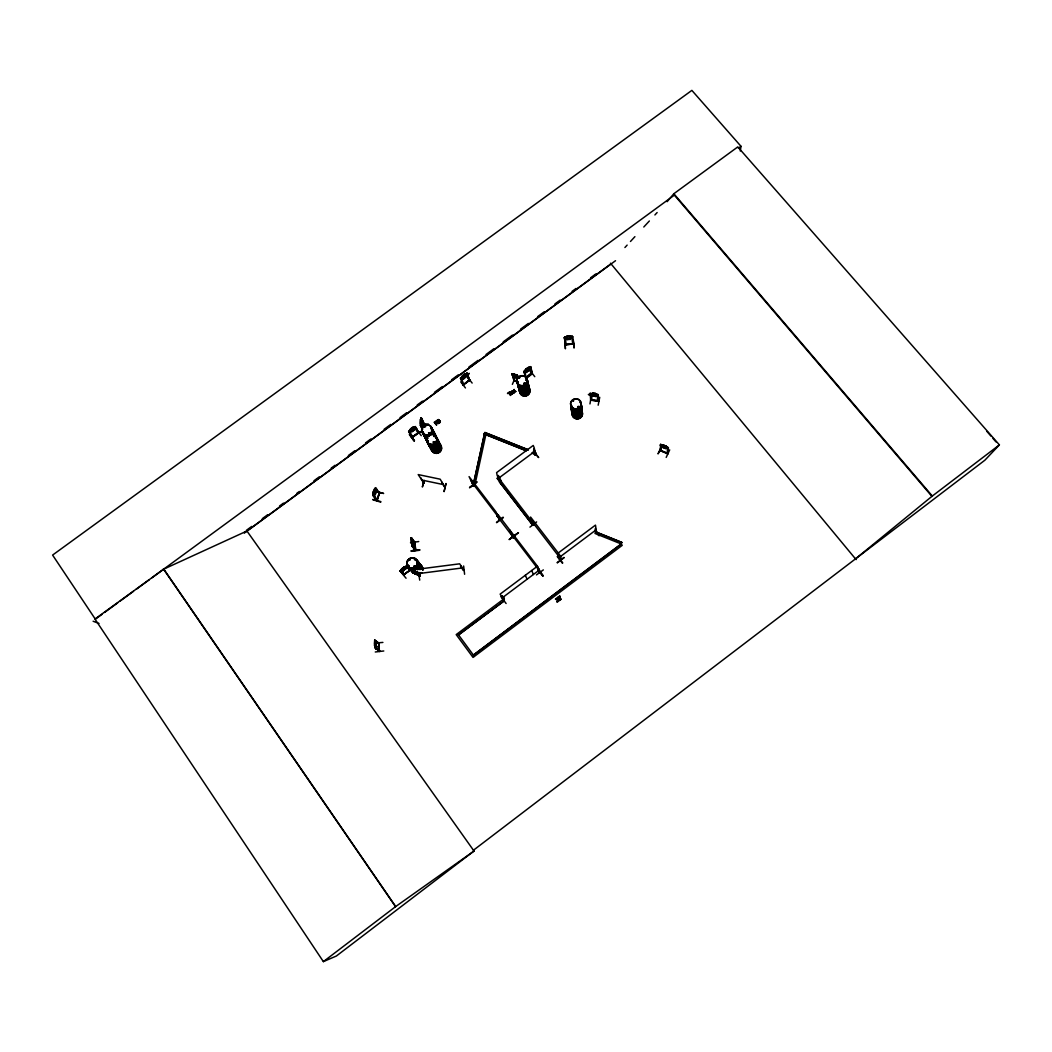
<?xml version="1.0" encoding="UTF-8"?>
<svg xmlns="http://www.w3.org/2000/svg" width="1052" height="1052" viewBox="0 0 1052 1052"><rect width="100%" height="100%" fill="white"/><g stroke="black" fill="none" stroke-linecap="round" stroke-linejoin="round"><path stroke-width="1.5" d="M419.656 432.214L422.93 432.319M419.669 431.885L422.891 431.754L419.656 432.227M573.59 400.733L573.261 400.154M578.718 406.545L578.468 407.413M578.771 407.584L578.482 406.374M579.481 412.673L579.744 411.924M524.133 384.361L525.04 383.244M421.602 420.826L422.128 426.007L421.642 420.892M519.293 377.839L519.425 376.997L519.833 377.694M420.774 425.047L420.642 425.744M429.44 435.633L428.69 436.185M429.44 436.041L429.387 435.633M429.689 432.819C427.914 433.477 429.926 432.333 430.031 432.898M434.423 442.011L434.121 442.787L433.319 442.3M423.969 426.77L424.798 426.468L424.074 426.994M409.78 559.243L409.859 559.73M409.925 559.611L409.333 559.98M414.435 542.372L411.016 537.835L412.226 546.041M414.817 542.806L411.306 537.796M415.224 549.473L415.132 550.064M596.326 532.246C595.892 535.81 595.734 527.854 595.261 528.459M378.615 643.206L374.538 640.26L378.72 643.929L378.654 643.167L379.377 651.517L379.036 643.206L374.604 641.036M379.259 650.78L375.235 647.887L379.233 651.319M379.746 651.306L375.643 647.953M560.782 558.809C558.809 561.124 563.359 555.693 558.967 555.272M539.413 573.064C540.018 575.089 540.215 567.607 537.822 569.145L539.255 573.064M498.385 515.112L497.136 516.243L498.385 515.112L537.191 565.884L540.11 572.814M535.744 454.661C535.034 456.305 535.231 448.56 533.232 445.456L496.61 472.598C496.728 477.74 501.712 480.922 500.068 481.395M535.823 454.569L535.179 455.345L535.81 454.648M504.302 599.627L503.592 599.956M504.381 599.719C503.093 600.784 506.183 597.957 502.093 595.892L501.646 596.589L502.093 595.892M498.556 475.491C496.452 474.741 503.487 480.935 499.529 481.974L532.812 525.29L534.074 524.159L532.812 525.29M667.126 201.682L673.832 193.739L737.781 146.912L999.4 444.891L984.869 460.211L473.453 850.226L474.018 851.029L336.351 956.031L323.372 961.62L94.956 619.049L163.757 569.119L395.697 906.548L474.018 851.029L473.545 850.147M559.191 599.614L559.269 598.417M559.256 599.022L559.243 598.036M668.191 448.862L662.905 447.665L660.367 445.601L660.459 444.575L665.798 445.89L668.349 447.968L667.783 453.833L660.183 450.585L660.682 444.365L661.392 444.667L660.801 450.65M661.918 446.64L658.039 453.885L661.524 446.456M421.878 418.722L421.247 426.823L421.786 418.722L420.905 423.154L421.734 426.152L422.089 420.892M422.562 426.086L421.865 427.796L422.312 419.709M424.035 424.64L424.166 423.93M424.364 424.429L424.35 423.825M428.388 424.035L420.221 423.706M420.629 425.85L420.458 419.419L421.168 419.156M420.721 425.85L420.55 419.432M422.325 429.374L420.405 425.008L422.654 428.664M424.101 424.811L420.826 418.565C421.615 416.25 423.377 422.628 422.746 423.364L421.26 417.723L420.563 419.498M420.826 418.565L421.168 417.841M469.6 379.996L463.038 384.861L463.932 384.545M469.139 380.456L469.626 380.153M373.421 494.795L377.103 500.62L377.431 499.937C373.381 496.505 370.396 492.954 375.354 489.048L375.064 493.585L374.091 494.848L373.605 494.23C372.816 492.757 374.617 485.985 376.458 488.47L375.235 494.572L373.723 496.307M373.144 495.61L373.381 492.139M403.587 574.787C412.739 567.462 411.03 572.906 406.729 565.7L410.517 570.026L403.744 574.826M404.31 574.366L403.876 575.023L400.076 571.065L401.785 568.685L407.006 565.845L404.099 566.975L406.282 567.33L401.785 570.71L401.89 568.751L404.126 566.936L403.6 570.684L400.72 571.775L406.059 578.232M463.288 384.795L469.481 379.825M412.726 437.001L409.241 430.886L408.636 431.346L412.239 437.619L418.854 432.701M417.946 432.674C417.065 427.217 414.015 423.035 408.702 431.622L409.307 432.648L414.343 430.215M666.192 457.396L669.703 449.862M667.139 453.543L667.665 447.363L668.375 447.665L667.744 453.78M667.31 453.162L667.967 453.491L660.446 450.217M440.052 422.457L440.144 420.984M415.685 550.17L414.896 542.319L411.385 537.664M377.208 500.463L379.614 492.691L379.522 493.533M379.562 492.809L376.866 500.463L379.312 492.546M413.041 544.594C412.818 551.458 412.713 536.033 412.963 544.673M559.611 599.43L559.69 597.865M411.293 537.677L411.03 539.808L411.542 539.137M437.198 420.458L437.303 421.155M740.279 151.015L741.002 146.307L691.861 90.38L52.6 555.075L95.364 619.207L101.939 614.394M556.955 599.601L556.639 598.89M559.164 599.548L559.388 600.639L561.15 599.219M374.538 642.548C375.472 633.015 373.644 653.91 375.051 641.615L376.287 645.954L376.064 647.572L374.801 645.376L375.709 648.729L374.801 645.376M559.585 599.364L559.506 600.034L560.9 598.89M589.962 403.915L591.303 396.012M593.538 393.198C590.474 395.394 598.193 395.907 594.459 393.343M595.406 393.33L596.878 395.486L591.434 394.632L592.618 393.001L598.272 394.908M595.669 396.459C578.416 390.989 597.023 398.629 598.299 395.854M597.365 394.684C599.022 392.685 595.84 402.64 598.759 401.022C591.75 399.142 584.873 399.76 598.733 400.825M598.167 405.204L599.732 397.34M589.988 393.619C591.803 392.514 592.631 401.469 590.803 399.944M376.642 500.252L372.816 495.4M402.719 568.277C401.207 571.683 407.558 567.002 403.416 567.633M486.234 432.977L474.662 486.063L473.084 485.774L484.67 432.701L486.313 433.174L484.67 432.701M473.084 485.774L484.735 432.885M372.96 499.384L380.798 501.62M560.611 559.73C557.994 559.388 556.981 549.17 560.887 559.204M380.732 502.12L372.921 499.832M539.242 571.854L537.927 567.607L539.873 571.999M513.1 536.967L513.284 537.769L509.589 529.721M558.494 601.165L557.836 599.706M473.084 484.985L469.074 476.622L496.084 512.022L499.568 519.885M499.726 519.372L499.384 518.925M463.196 375.275L462.854 376.734L463.906 377.116L465.221 375.603L463.879 374.67M444.746 487.352L441.735 482.105M444.983 487.234L440.17 479.186L418.196 474.583L423.864 483.118M444.128 491.573L446.009 483.512L444.062 491.468M473.163 485.288L473.453 485.616M473.834 485.34L473.308 484.814M558.033 601.087L557.507 600.048M420.708 477.7L423.995 483.302M423.956 480.646L422.365 487.01L424.245 480.396M513.087 393.395C514.375 392.777 510.181 389.398 512.797 393.251M579.731 412.121L579.087 412.831M577.798 406.545L578.745 406.782M523.975 383.914L524.724 384.019M523.949 383.664L524.948 383.086M413.883 566.055L414.988 565.621M415.382 566.463L414.501 567.199L414.015 566.397M415.395 566.699L415.119 565.752M434.673 442.603L434.121 441.708M375.59 491.547L383.638 493.467L375.801 491.245M375.419 487.655L379.285 492.638M375.538 488.509L379.351 493.401M375.314 494.598L376.09 491.928M437.264 420.261L437.343 421.195M415.527 550.17L414.514 542.28M461.447 567.449L463.919 570.329M419.38 575.838L420.221 575.72L419.432 575.589M513.047 393.264L511.93 393.895M621.206 543.937L594.998 533.443L595.616 531.812L621.85 542.438L621.219 544.081L473.387 655.08L621.206 543.937L622.219 545.357L473.032 657.421L456.2 634.606L503.277 599.351L504.329 600.771L458.514 634.921L504.329 600.771M514.27 373.907L511.93 374.078L512.232 375.183L517.663 378.089M518.82 376.695L518.899 376.721A5.286 5.036 -15.8 0 0 519.977 385.348A5.286 5.036 -15.8 0 0 527.302 379.93A5.286 5.036 -15.8 0 0 518.912 376.669L518.899 376.708A5.273 5.023 -15.8 0 0 520.004 385.413A5.273 5.023 -15.8 0 0 527.302 380.035A5.273 5.023 -15.8 0 0 518.952 376.774L519.701 376.918M517.716 378.128L515.085 377.234L514.231 373.868M517.058 376.024L515.993 374.683M512.219 373.762L514.559 381.166L512.219 373.762L516.834 374.854L517.663 378.168M515.506 376.984L512.363 384.361M518.899 376.655L519.622 376.892M526.079 369.055L525.448 371.79L528.551 370.291L529.643 367.727L528.288 367.437L525.987 368.989L524.028 371.75L525.987 368.989L530.76 366.78L532.351 373.815L526.408 378.233L524.553 371.027L523.949 371.461L525.829 378.562M535.139 454.346L535.731 452.715L535.139 454.346L532.154 453.162M566.213 345.017L565.424 344.438L573.59 343.57M573.656 344.109L572.788 343.636M484.972 432.49L484.407 434.121L484.972 432.49L528.262 449.743M539.137 571.604L539.886 572.485M532.312 520.424C530.668 518.241 535.218 527.118 533.574 524.619M533.903 524.869L533.482 524.356M660.209 450.519L667.757 453.57M663.141 444.878L661.747 445.956L666.876 448.165L665.798 445.89M663.983 445.364L664.838 445.732C668.059 448.823 660.682 446.456 664.022 445.285M665.587 448.717L660.406 445.522M668.349 447.968L665.758 445.903M660.511 444.707L663.181 444.799M660.682 444.365L661.077 450.282M558.638 597.326L557.678 598.259L557.586 597.418M555.666 599.43L555.417 599.035M440.262 421.944L439.828 422.641M437.75 420.221L438.066 421.195L439.473 420.774M437.698 420.576L439 419.722M421.931 424.048L421.129 422.391M377.103 499.753L373.065 494.69M437.33 420.379L438.5 419.485M578.968 407.216L577.561 407.229M573.564 400.878L573.222 400.26L573.024 401.022M557.271 599.522L556.035 599.101M523.975 383.546L525.093 383.23M414.988 566.633L414.054 566.541M433.187 441.998L434.739 442.195M433.45 441.893L433.976 441.669M428.519 432.701L428.887 433.74M428.729 433.569L429.9 433.253M429.847 433.477L429.913 432.688M512.758 393.119L511.89 393.343M414.343 430.281L416.105 427.664L412.082 431.833M419.472 575.825L416.04 571.88C424.39 578.284 417.841 577.324 413.936 569.711L459.658 563.819L464.142 570.421L460.566 566.147L463.367 570.5M420.235 576.036L419.538 576.141M460.986 379.483C463.708 381.14 476.438 365.281 463.643 378.93L460.934 379.417L460.513 378.339L464.655 373.999M567.909 336.311L567.252 337.955L569.106 338.205L569.895 337.127L568.816 336.127M557.363 597.852L558.349 596.839L559.625 597.602M565.489 344.477L573.564 344.122L572.564 336.469L571.907 336.798M401.89 568.751L400.076 571.065L400.878 570.592M400.667 571.696L403.6 570.684L407.584 566.502M405.914 568.935L407.637 566.568L407.006 565.845M540.123 573.011L537.48 566.173L500.147 594.117L503.698 600.245M409.491 570.026L407.006 567.186M499.963 481.014L500.581 480.593L559.572 557.402M500.568 480.764L499.529 481.974M855.486 558.875L932.322 496.031L999.4 444.891M514.546 375.077L515.953 374.762M566.949 336.232L565.923 338.468L569.671 338.77L571.367 337.863L569.724 335.956L566.936 336.153C560.085 340.059 570.894 333.55 572.696 336.719M418.643 432.648L411.897 437.119L418.854 432.78L415.251 426.468M469.718 380.39L466.996 373.236L466.391 373.684L469.179 380.719M624.914 247.522L627.137 245.103M630.464 241.487L634.908 236.661M643.798 227.008L649.36 220.986M654.909 214.95L657.132 212.543M415.106 549.407L411.753 545.225L415.606 550.354L414.764 542.161M557.941 601.152L556.824 601.744M461.249 377.786L460.434 378.062L463.196 385.085M556.81 599.758L557.402 600.1M465.457 387.951L460.71 381.876M519.412 377.8L516.808 374.867L518.531 377.313L513.494 375.419L514.244 373.986M523.975 383.112L523.935 384.348M409.36 434.594L414.133 440.893L409.623 434.397M429.624 433.266L428.94 433.437M434.502 442.721L433.792 443.01M406.44 566.41L406.729 565.7M439.263 422.97C436.712 422.878 441.038 422.536 439.512 421.129M497.07 478.331L502.08 484.709M497.333 478.121L502.356 484.499M500.989 596.734L506.104 603.493M557.271 556.626L562.412 563.241M557.534 556.429L562.767 562.886M411.279 540.807L412.187 543.516L411.279 541.727M530.155 367.345L530.51 366.635L528.288 367.437M323.372 961.62L395.697 906.548M538.414 570.513L543.095 575.786L537.953 569.145M538.4 568.212L537.69 567.791M559.769 555.035L558.612 555.127M543.332 569.908L536.467 574.892M563.925 557.442L557.165 562.583M557.376 562.846L564.135 557.718M512.771 535.889L511.048 532.378L513.284 537.769M513.034 537.519L513.008 536.928C498.964 546.961 529.366 524.527 514.047 536.047M536.612 521.923L529.945 527.131M400.207 571.091L400.602 570.315L404.099 574.129M412.91 573.09L407.939 566.423L413.002 573.011M403.666 574.734L410.411 569.776M499.121 519.346L497.202 514.231L499.818 519.635M497.662 514.836L496.965 514.415M496.662 522.673L503.395 517.623M496.465 522.41L503.08 517.163M471.125 480.527L470.901 479.751L473.716 485.892L473.242 485.34M473.005 484.735C459.724 495.808 490.377 471.612 469.863 487.457M533.614 449.506C533.627 447.232 535.35 456.081 535.205 455.279M502.304 597.786L539.058 570.263M559.625 557.179L596.142 529.827M559.283 596.037L560.216 597.076L559.717 595.708M424.39 424.732L420.879 417.828M513.784 538.059L515.046 536.941L513.784 538.059L497.07 516.085M498.793 478.081L534.85 451.334M474.018 851.029L246.931 531.01L244.288 532.956L611.015 263.855M524.12 371.685L524.553 371.027M524.356 372.921L529.103 370.712L530.944 367.937M525.671 378.22C535.31 366.74 531.142 381.745 530.155 367.253M525.658 378.339L531.944 373.315M509.681 391.738L507.472 393.54L508.616 393.014L510.483 395.486M509.931 392.054L508.984 392.751L510.851 395.21M511.719 393.224L510.444 392.225L511.798 393.948M512.363 390.805L513.915 391.41L512.363 390.805L513.928 390.989L513.823 389.727L513.928 390.989M534.771 376.669L529.827 370.37M515.782 391.41L514.27 390.936L515.822 391.541M514.349 392.633L514.257 391.357L515.388 391.87M246.431 530.3L251.73 526.421M262.316 518.649L267.616 514.77M279.53 506.025L283.501 503.106M296.743 493.401L299.386 491.455M313.943 480.764L319.243 476.885M331.156 468.14L335.128 465.234M348.37 455.516L354.984 450.664M365.57 442.892L370.869 439M384.112 429.295L390.726 424.429M399.997 417.631L406.611 412.778M417.197 405.007L422.496 401.128M434.41 392.383L442.353 386.557M451.624 379.759L458.238 374.893M468.824 367.122L478.095 360.323M486.037 354.498L493.98 348.672M503.25 341.874L512.508 335.075M520.451 329.25L528.393 323.424M537.664 316.626L544.278 311.76M554.877 303.989L560.164 300.109M572.078 291.365L576.049 288.458M590.619 277.767L595.905 273.888M246.641 531.405L615.538 260.712M467.167 373.46L466.391 373.684M434.344 422.286L437.606 423.167L434.344 422.286L436.435 425.074M436.356 420.813L438.447 423.588L435.028 422.523M438.447 422.654L439.512 422.233M414.133 440.906L409.609 434.266L414.501 440.643M416.421 429.374L421.247 435.659M104.569 612.461L117.719 602.835M120.349 600.902L133.499 591.277M136.142 589.344L149.292 579.705M151.922 577.785L674.371 195.12M738.386 148.214L741.002 146.307M558.007 601.678L556.771 601.691L557.507 601.494M542.753 576.023L537.677 569.356M543.056 575.799L537.822 569.145M438.026 420.156L438.802 419.866M555.811 598.746L556.547 598.457M564.332 337.653L564.516 338.915L567.501 339.757L572.761 337.902M420.484 420.524L421.694 420.142M418.499 432.517L412.239 437.316M467.259 376.892L472.138 383.06M514.034 380.574L517.702 382.27M660.446 450.046L660.827 450.611M463.314 385.032L469.744 380.285L466.996 373.236M163.757 569.119L246.931 531.01M438.395 421.01L439.999 420.905M571.946 336.89L572.564 336.469M439.407 421.247L437.75 421.497M577.679 406.966L578.482 407.4M409.741 560.098L410.004 559.335M564.95 341.006L565.397 348.817L565.055 341.006M589.922 393.514L595.353 393.435L598.18 394.908M419.722 580.125L418.67 573.274M524.422 372.855L526.855 372.382M512.403 393.921L511.443 393.514M416.842 572.064L416.04 571.88M460.592 566.436L461.328 566.042M463.643 565.989L464.603 574.274M517.189 376.511L514.678 375.564M411.016 537.835L411.477 538.466M411.858 538.479L412.765 541.885L411.858 538.4M410.49 542.714L418.722 541.543M411.753 545.225L412.121 545.935M412.213 545.949L411.306 542.543M419.551 549.749L411.24 550.84L419.551 549.788M411.345 551.34L419.656 550.262M417.434 573.735L462.446 567.935M556.337 598.404L557.06 598.641M375.485 640.668L376.669 646.783M374.538 643.153L382.902 642.417M376.379 643.916L375.485 640.576M374.696 644.521C376.116 648.742 376.419 641.549 374.499 643.535M375.235 647.887L379.733 650.715M375.275 651.99L383.783 650.978M421.195 421.51L421.983 423.167M564.437 337.731L565.174 337.298L566.134 344.359M564.451 337.653L565.174 337.298M570.263 339.48L564.516 338.836M574.037 347.857L573.235 339.941L574.063 347.712M573.445 343.78L565.489 345.056L564.424 337.376M421.181 420.484L421.142 423.535L420.511 421.405M420.274 422.168L421.208 425.179L421.563 419.906M422.023 422.404L421.852 425.034M533.206 524.672L533.995 525.119M560.282 560.019L558.323 553.102L530.589 517.058L533.232 524.869M437.895 421.536L439.736 421.326M590.027 393.54L590.751 393.658M590.08 393.264L590.685 400.154L598.68 401.456L598.233 394.539M473.005 485.603L474.583 485.906M421.576 480.014L443.221 484.551M373.986 490.482L375.209 490.692L374.341 493.283L373.697 491.35M558.612 597.26L559.269 598.115M93.128 621.245L99.046 623.481M512.797 374.288L512.1 374.025L514.034 380.955L514.704 380.574M517.768 381.85L514.862 380.89M414.422 542.924L414.304 542.214M485.051 432.674L528.314 449.914M484.328 433.937L526.131 450.598M532.102 452.978L535.087 454.175M485.892 434.713L526.184 450.782M595.642 531.957L621.85 542.438M668.257 447.928L667.625 447.679M439.697 420.668L440.38 421.471M415.553 549.552L412.134 545.146M415.159 550.13L411.832 545.975M378.786 642.943L374.841 640.221L374.933 640.878M474.373 656.422L457.633 633.698M399.984 570.776L403.955 574.984M404.27 574.445L400.602 570.315M986.986 431.517L990.984 436.133M992.983 438.434L995.968 441.893M417.631 572.722L420.313 575.707M673.832 193.739L932.322 496.031M673.793 194.449L931.967 496.426M610.476 263.197L856.104 559.611M411.24 550.827L419.617 549.933M516.137 534.298L509.392 539.387M527.525 368.055L528.669 369.015L526.473 370.633L526.789 368.594M526.118 378.996L528.051 381.508M533.614 451.216L538.677 457.567L533.246 451.374M595.984 531.102L599.101 535.757L594.761 530.182M513.678 393.119L512.087 391.015M411.095 538.585L414.554 543.003M560.124 559.059L560.558 559.73L558.388 552.879L595.485 525.106L596.602 532.588M499.463 481.816L532.759 525.132M436.001 421.063L437.671 423.298M434.976 422.404L436.777 424.811M471.677 482.04L498.28 516.913M511.588 534.35L538.782 569.987M412.003 428.032L413.515 428.808L412.239 430.281L411.306 430.439L411.253 428.585M163.402 568.922L395.513 906.614M414.646 426.915L418.117 433.24M420.405 425.008L422.615 429.387M421.168 417.723L424.521 424.101M470.901 479.751L473.952 485.722M525.303 575.273L527.078 579.231M511.048 532.378L512.942 536.77M531.72 570.486L533.377 574.51M461.039 377.615L463.853 384.703M531.852 519.833L533.588 525.329M411.398 542.53L412.502 545.107L411.963 539.676M534.048 448.823L535.757 454.911M530.51 366.635L532.246 373.881M571.815 336.548L572.748 344.214M513.876 391.265L513.955 392.922M514.231 389.437L514.31 391.081M581.256 405.441A5.286 5.063 -10.5 0 1 576.338 412.489A5.286 5.063 -10.5 0 1 571.512 405.52M581.309 405.309A5.352 5.128 -10.5 0 1 576.325 412.45A5.352 5.128 -10.5 0 1 571.433 405.388A5.352 5.128 -10.5 0 0 576.312 412.358A5.352 5.128 -10.5 0 0 581.296 405.217A5.286 5.063 -10.5 0 1 576.299 412.187A5.286 5.063 -10.5 0 1 571.473 405.217M581.467 407.111A5.247 5.023 -10.5 0 1 576.575 414.107A5.247 5.023 -10.5 0 1 571.788 407.19M581.44 406.848A5.247 5.036 -10.5 0 1 576.535 413.857A5.247 5.036 -10.5 0 1 571.749 406.927M580.375 402.337A5.378 5.155 -10.5 0 1 577.443 410.49A5.299 5.076 -10.5 0 1 570.868 404.994M570.776 404.888A5.378 5.155 -10.5 0 0 577.443 410.49A5.299 5.076 -10.5 0 0 580.336 402.495M580.296 402.18A5.313 5.076 -10.5 0 1 577.403 410.227A5.313 5.076 -10.5 0 1 570.815 404.691M581.309 409.228A5.286 5.076 -10.4 0 1 578.429 417.25A5.286 5.076 -10.4 0 1 571.867 411.74M572.538 412.042A5.207 4.997 -10.4 0 0 574.497 418.157A5.207 4.997 -10.4 0 0 581.138 417.263A5.207 4.997 -10.4 0 0 581.467 410.845A5.194 4.971 -10.4 0 1 582.111 411.871M582.453 413.134A5.194 4.971 -10.4 0 1 576.601 418.762A5.194 4.971 -10.4 0 1 572.538 411.95M581.072 407.466A5.313 5.089 -10.5 0 1 580.73 414.015A5.313 5.089 -10.5 0 1 573.958 414.922A5.313 5.089 -10.5 0 1 571.946 408.689M581.217 409.083A5.221 5.01 -10.4 0 1 578.376 417A5.221 5.01 -10.4 0 1 571.907 411.556M581.02 407.611A5.234 5.023 -10.5 0 1 578.166 415.553A5.234 5.023 -10.5 0 1 571.67 410.083M580.98 407.308A5.247 5.023 -10.5 0 1 578.127 415.264A5.247 5.023 -10.5 0 1 571.63 409.793M436.606 438.395A5.26 5.036 -26.5 0 1 437.869 444.759A5.26 5.036 -26.5 0 1 431.596 447.297A5.26 5.036 -26.5 0 1 428.164 441.814M436.554 438.158A5.339 5.102 -26.5 0 1 437.829 444.615A5.339 5.102 -26.5 0 1 431.478 447.192A5.339 5.102 -26.5 0 1 427.993 441.616M437.264 439.683A5.234 5.01 -26.5 0 1 436.448 448.073A5.234 5.01 -26.5 0 1 428.822 444.404A5.247 5.023 -26.5 0 0 436.514 448.205A5.247 5.023 -26.5 0 0 437.33 439.775M434.555 435.909A5.365 5.128 -26.5 0 1 437.408 442.221A5.365 5.128 -26.5 0 1 431.083 445.759A5.365 5.128 -26.5 0 1 427.138 440.052M436.462 438.119A5.26 5.036 -26.5 0 1 435.646 446.548A5.26 5.036 -26.5 0 1 427.967 442.853M434.437 435.791A5.286 5.05 -26.5 0 1 437.237 442.024A5.286 5.05 -26.5 0 1 431.004 445.509A5.286 5.05 -26.5 0 1 427.112 439.881M440.578 445.101A5.194 4.971 -26.6 0 1 436.291 452.018A5.194 4.971 -26.6 0 1 430.676 446.416M439.013 443.05A5.194 4.971 -26.6 0 1 439.933 443.97M438.973 442.813A5.273 5.05 -26.6 0 1 440.236 449.204A5.273 5.05 -26.6 0 1 433.95 451.742A5.273 5.05 -26.6 0 1 430.505 446.232M440.643 445.298A5.194 4.971 -26.6 0 1 438.303 453.004A5.194 4.971 -26.6 0 1 431.346 449.059M440.578 445.22A5.168 4.944 -26.6 0 1 438.25 452.899A5.168 4.944 -26.6 0 1 431.32 448.967M438.316 440.854A5.234 4.997 -26.5 0 1 435.962 448.612A5.234 4.997 -26.5 0 1 428.953 444.641M438.04 441.156A5.221 4.997 -26.5 0 1 439.289 447.481A5.221 4.997 -26.5 0 1 433.056 449.993A5.221 4.997 -26.5 0 1 429.65 444.549M438.868 442.774A5.207 4.984 -26.6 0 1 440.117 449.072A5.207 4.984 -26.6 0 1 433.924 451.584A5.207 4.984 -26.6 0 1 430.531 446.153M438.171 441.432A5.221 4.997 -26.5 0 1 437.369 449.796A5.221 4.997 -26.5 0 1 429.755 446.127M431.925 429.032A5.326 5.089 -26.4 0 1 433.411 435.055M427.743 438.224A5.326 5.089 -26.4 0 1 423.377 432.49M431.517 429.939A5.247 5.01 -26.4 0 1 434.121 436.527M426.099 438.645A5.247 5.01 -26.4 0 1 424.258 433.989A5.247 5.01 -26.4 0 0 426.06 438.592A5.221 4.984 -26.4 0 1 424.219 433.897M430.899 427.204A5.273 5.036 -26.4 0 1 430.662 435.278M428.125 436.304A5.273 5.036 -26.4 0 1 422.391 431.951M424.548 427.243A5.273 5.036 -26.4 0 1 425.744 426.573M430.623 428.256A5.26 5.023 -26.4 0 1 433.24 434.844M427.651 437.974A5.26 5.023 -26.4 0 1 423.351 432.319M431.057 427.493A5.273 5.036 -26.4 0 1 431.807 434.607M428.269 436.58A5.273 5.036 -26.4 0 1 422.549 432.24M430.715 428.282A5.326 5.089 -26.4 0 1 433.358 434.976M427.691 438.132A5.326 5.089 -26.4 0 1 423.338 432.398M435.318 434.726A5.26 5.023 -26.4 0 1 436.238 438.46M427.796 441.879A5.26 5.023 -26.4 0 1 425.902 438.526M435.055 435.239A5.168 4.931 -26.5 0 1 436.869 439.815M428.585 443.168A5.168 4.931 -26.5 0 1 426.731 439.881M432.372 431.478A5.286 5.05 -26.4 0 1 435.397 436.83M425.047 435.567A5.286 5.05 -26.4 0 0 428.072 440.919A5.286 5.05 -26.4 0 1 425.008 435.475M435.173 434.581A5.194 4.958 -26.4 0 1 436.08 438.276M427.743 441.656A5.194 4.958 -26.4 0 1 425.876 438.342M432.319 431.386A5.286 5.05 -26.4 0 1 435.344 436.738M433.398 432.004A5.221 4.984 -26.4 0 1 435.226 436.633M428.006 440.67A5.221 4.984 -26.4 0 1 424.982 436.698M527.88 382.415A5.234 4.997 -15.8 0 1 522.949 389.385A5.234 4.997 -15.8 0 1 518.241 382.494M526.263 380.364A5.234 4.997 -15.8 0 1 527.223 381.284M526.289 380.206A5.313 5.063 -15.8 0 1 527.42 386.952A5.313 5.063 -15.8 0 1 520.477 388.793A5.313 5.063 -15.8 0 1 518.136 382.363M527.617 382.849A5.234 4.984 -15.8 0 1 524.711 390.765A5.234 4.984 -15.8 0 1 518.281 385.334M526.776 379.233A5.339 5.089 -15.8 0 1 523.804 387.294A5.339 5.089 -15.8 0 1 517.255 381.758M527.802 382.086A5.247 4.997 -15.8 0 1 522.87 389.069A5.247 4.997 -15.8 0 1 518.149 382.178M526.184 380.048A5.247 4.997 -15.8 0 1 527.144 380.969M526.671 379.062A5.26 5.01 -15.8 0 1 524.396 386.807A5.26 5.01 -15.8 0 1 517.242 382.875M528.538 386.597A5.181 4.931 -15.7 0 1 526.302 394.224A5.181 4.931 -15.7 0 1 519.267 390.345M528.564 386.452A5.247 5.01 -15.7 0 1 525.645 394.395A5.247 5.01 -15.7 0 1 519.188 388.938M528.919 388.135A5.168 4.931 -15.7 0 1 528.538 394.5A5.168 4.931 -15.7 0 1 521.963 395.381A5.168 4.931 -15.7 0 1 520.069 389.332M527.631 382.928A5.234 4.984 -15.8 0 1 524.724 390.844A5.234 4.984 -15.8 0 1 518.294 385.413M527.157 383.678A5.273 5.023 -15.8 0 1 528.288 390.384A5.194 4.958 -15.8 0 1 521.463 392.251A5.273 5.023 -15.8 0 1 519.07 385.821M528.459 386.294A5.181 4.944 -15.7 0 1 526.224 393.908A5.181 4.944 -15.7 0 1 519.188 390.042M527.131 383.835A5.194 4.958 -15.8 0 1 528.249 390.45A5.273 5.023 -15.8 0 1 521.397 392.212A5.194 4.958 -15.8 0 1 519.162 385.952M527.999 384.44A5.207 4.958 -15.8 0 1 527.604 390.831A5.207 4.958 -15.8 0 1 520.99 391.738A5.207 4.958 -15.8 0 1 519.083 385.65M529.84 390.397A5.128 4.892 -15.7 0 1 524.028 395.96A5.128 4.892 -15.7 0 1 520.082 389.24M528.867 388.057A5.128 4.892 -15.7 0 1 529.511 389.161M416.368 560.532A5.378 5.207 -39.2 0 1 417.276 569.592M408.899 566.094A5.378 5.207 -39.2 0 0 414.698 570.644A5.457 5.286 -39.2 0 1 408.768 566.029M416.342 560.4A5.457 5.286 -39.2 0 1 417.263 569.592A5.457 5.286 -39.2 0 0 414.948 559.98A5.378 5.207 -39.2 0 1 417.118 569.408M419.012 569.487A5.339 5.168 -39.3 0 0 417.105 561.452A5.365 5.194 -39.3 0 1 419.13 569.605M415.448 571.486A5.339 5.168 -39.3 0 1 410.004 568.277M413.909 558.822A5.405 5.234 -39.1 0 1 418.367 564.319A5.405 5.234 -39.1 0 1 413.094 569.382A5.405 5.234 -39.1 0 1 407.729 564.766M414.541 570.46A5.378 5.207 -39.2 0 1 408.728 565.897M414.606 570.592A5.457 5.286 -39.2 0 1 408.715 565.976M422.049 569.171A5.391 5.221 -39.4 0 0 418.998 563.596A5.313 5.155 -39.4 0 1 421.931 569.093M419.906 572.683A5.391 5.221 -39.4 0 1 411.516 569.158M421.72 572.656A5.299 5.142 -39.5 0 1 412.45 570.145M421.668 572.617A5.273 5.115 -39.5 0 1 412.463 570.118M415.54 571.617A5.365 5.194 -39.3 0 1 410.07 568.409M418.104 562.518A5.405 5.247 -39.4 0 1 420.774 569.461A5.405 5.247 -39.3 0 0 416.723 562.11A5.339 5.168 -39.3 0 1 420.603 569.316M417.789 572.327A5.405 5.247 -39.4 0 1 410.582 568.106A5.405 5.247 -39.3 0 0 417.736 572.275M419.814 572.551A5.313 5.155 -39.4 0 1 411.529 569.079M418.131 562.649A5.339 5.168 -39.4 0 1 420.761 569.5M416.474 572.683A5.339 5.168 -39.4 0 1 411.03 569.487M417.657 572.143A5.339 5.168 -39.3 0 1 410.556 567.975M376.734 646.704L376.366 649.176L376.734 646.704M410.504 429.058L410.359 431.557L414.777 428.309L412.739 427.428L410.504 429.058M462.42 375.669L462.052 378.365L463.774 377.931L466.444 375.143L464.629 374.052L462.42 375.669M467.312 373.447L464.576 373.986L467.312 373.447M573.774 408.544A5.339 5.102 -10.6 0 0 581.138 403.087A5.339 5.102 -10.6 0 0 572.63 399.773A5.339 5.102 -10.6 0 0 573.774 408.544M573.8 408.676A5.313 5.089 -10.6 0 0 581.138 403.245A5.313 5.089 -10.6 0 0 572.669 399.944A5.313 5.089 -10.6 0 0 573.8 408.676M430.715 444.22A5.313 5.076 -26.5 0 0 436.475 437.145A5.313 5.076 -26.5 0 0 427.467 436.041A5.313 5.076 -26.5 0 0 430.715 444.22M426.007 434.923A5.313 5.063 -26.4 0 0 431.767 427.848A5.313 5.063 -26.4 0 0 422.772 426.77A5.313 5.063 -26.4 0 0 426.007 434.923A5.313 5.063 -26.4 0 0 431.793 427.901A5.313 5.063 -26.4 0 0 422.799 426.823A5.313 5.063 -26.4 0 0 426.034 434.963M434.055 436.422A5.221 4.984 -26.4 0 0 431.452 429.86A5.247 5.01 -26.4 0 1 434.095 436.462M412.752 568.396A5.418 5.247 -39.1 0 0 416.566 559.874A5.418 5.247 -39.1 0 0 407.334 561.084A5.418 5.247 -39.1 0 0 412.752 568.396A5.431 5.26 -39.1 0 0 416.605 559.914A5.431 5.26 -39.1 0 0 407.361 561.124A5.431 5.26 -39.1 0 0 412.778 568.435M412.831 568.475A5.405 5.234 -39.1 0 0 416.645 559.993A5.405 5.234 -39.1 0 0 407.44 561.189A5.405 5.234 -39.1 0 0 412.831 568.475A5.391 5.221 -39.1 0 0 416.618 560.006A5.391 5.221 -39.1 0 0 407.453 561.189A5.391 5.221 -39.1 0 0 412.831 568.461M418.367 565.424A5.391 5.221 -39.2 0 0 415.395 559.388A5.405 5.234 -39.2 0 1 418.367 565.424A5.405 5.234 -39.2 0 1 412.805 569.566A5.405 5.234 -39.2 0 1 407.9 564.95A5.391 5.221 -39.2 0 0 412.805 569.553A5.391 5.221 -39.2 0 0 418.367 565.424M422.838 570.171A5.299 5.142 -39.5 0 0 419.827 564.674A5.273 5.115 -39.5 0 1 422.786 570.131"/></g></svg>
